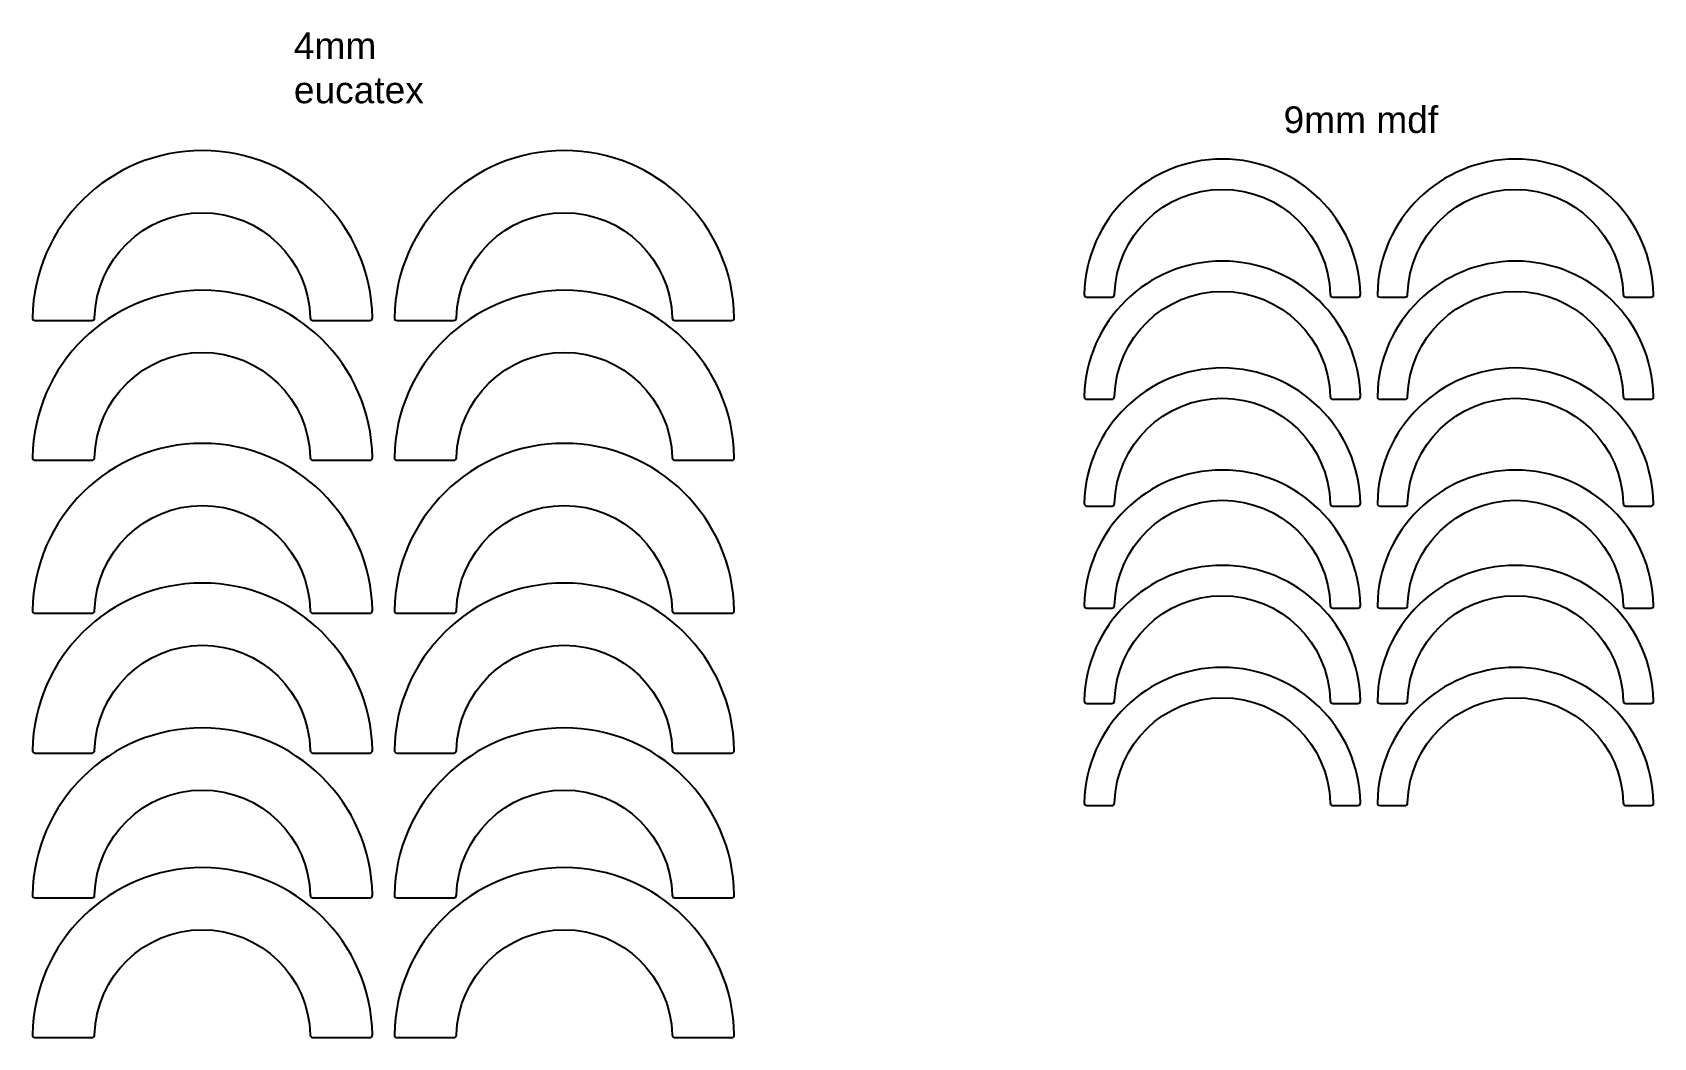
# Model space of a CAD drawing. Header units: millimetres. Extents: x 5204 to 11307, y 7120 to 10905.
import ezdxf

# ---------------------------------------------------------------- set-up
doc = ezdxf.new("R2010")
doc.units = ezdxf.units.MM
doc.styles.get("Standard").update_dxf_attribs({"font": 'arial.ttf'})

msp = doc.modelspace()

# ---------------------------------------------------------------- linework, layer by layer
for points in [[(5427.8, 9819.8, 0.40719), (5437.8, 9829.5, -0.976244), (6249.6, 9829.5, 0.40719), (6259.5, 9819.8), (6473.6, 9819.8, 0.418871), (6483.6, 9829.9, 0.984251), (5203.8, 9829.9, 0.418871), (5213.7, 9819.8)], [(6790.2, 9819.8, 0.40719), (6800.2, 9829.5, -0.976244), (7612, 9829.5, 0.40719), (7622, 9819.8), (7836, 9819.8, 0.418871), (7846, 9829.9, 0.984251), (6566.2, 9829.9, 0.418871), (6576.2, 9819.8)], [(9267.4, 9907.6, 0.40719), (9277.4, 9917.3, -0.976244), (10089.2, 9917.3, 0.40719), (10099.2, 9907.6), (10193.2, 9907.6, 0.419969), (10203.2, 9917.7, 0.980581), (9163.4, 9917.7, 0.419969), (9173.4, 9907.6)], [(10370.7, 9907.6, 0.40719), (10380.7, 9917.3, -0.976244), (11192.5, 9917.3, 0.40719), (11202.5, 9907.6), (11296.5, 9907.6, 0.419969), (11306.5, 9917.7, 0.980581), (10266.7, 9917.7, 0.419969), (10276.7, 9907.6)], [(9267.4, 9523.3, 0.40719), (9277.4, 9533.1, -0.976244), (10089.2, 9533.1, 0.40719), (10099.2, 9523.3), (10193.2, 9523.3, 0.419969), (10203.2, 9533.5, 0.980581), (9163.4, 9533.5, 0.419969), (9173.4, 9523.3)], [(10370.7, 9523.3, 0.40719), (10380.7, 9533.1, -0.976244), (11192.5, 9533.1, 0.40719), (11202.5, 9523.3), (11296.5, 9523.3, 0.419969), (11306.5, 9533.5, 0.980581), (10266.7, 9533.5, 0.419969), (10276.7, 9523.3)], [(5427.8, 9293.6, 0.40719), (5437.8, 9303.3, -0.976244), (6249.6, 9303.3, 0.40719), (6259.5, 9293.6), (6473.6, 9293.6, 0.418871), (6483.6, 9303.7, 0.984251), (5203.8, 9303.7, 0.418871), (5213.7, 9293.6)], [(6790.2, 9293.6, 0.40719), (6800.2, 9303.3, -0.976244), (7612, 9303.3, 0.40719), (7622, 9293.6), (7836, 9293.6, 0.418871), (7846, 9303.7, 0.984251), (6566.2, 9303.7, 0.418871), (6576.2, 9293.6)], [(9267.4, 9121, 0.40719), (9277.4, 9130.7, -0.976244), (10089.2, 9130.7, 0.40719), (10099.2, 9121), (10193.2, 9121, 0.419969), (10203.2, 9131.2, 0.980581), (9163.4, 9131.2, 0.419969), (9173.4, 9121)], [(10370.7, 9121, 0.40719), (10380.7, 9130.7, -0.976244), (11192.5, 9130.7, 0.40719), (11202.5, 9121), (11296.5, 9121, 0.419969), (11306.5, 9131.2, 0.980581), (10266.7, 9131.2, 0.419969), (10276.7, 9121)], [(5427.8, 8717.2, 0.40719), (5437.8, 8727, -0.976244), (6249.6, 8727, 0.40719), (6259.5, 8717.2), (6473.6, 8717.2, 0.418871), (6483.6, 8727.4, 0.984251), (5203.8, 8727.4, 0.418871), (5213.7, 8717.2)], [(6790.2, 8717.2, 0.40719), (6800.2, 8727, -0.976244), (7612, 8727, 0.40719), (7622, 8717.2), (7836, 8717.2, 0.418871), (7846, 8727.4, 0.984251), (6566.2, 8727.4, 0.418871), (6576.2, 8717.2)], [(9267.4, 8736.7, 0.40719), (9277.4, 8746.5, -0.976244), (10089.2, 8746.5, 0.40719), (10099.2, 8736.7), (10193.2, 8736.7, 0.419969), (10203.2, 8746.9, 0.980581), (9163.4, 8746.9, 0.419969), (9173.4, 8736.7)], [(10370.7, 8736.7, 0.40719), (10380.7, 8746.5, -0.976244), (11192.5, 8746.5, 0.40719), (11202.5, 8736.7), (11296.5, 8736.7, 0.419969), (11306.5, 8746.9, 0.980581), (10266.7, 8746.9, 0.419969), (10276.7, 8736.7)], [(9267.4, 8377.6, 0.40719), (9277.4, 8387.3, -0.976244), (10089.2, 8387.3, 0.40719), (10099.2, 8377.6), (10193.2, 8377.6, 0.419969), (10203.2, 8387.8, 0.980581), (9163.4, 8387.8, 0.419969), (9173.4, 8377.6)], [(10370.7, 8377.6, 0.40719), (10380.7, 8387.3, -0.976244), (11192.5, 8387.3, 0.40719), (11202.5, 8377.6), (11296.5, 8377.6, 0.419969), (11306.5, 8387.8, 0.980581), (10266.7, 8387.8, 0.419969), (10276.7, 8377.6)], [(5427.8, 8191, 0.40719), (5437.8, 8200.8, -0.976244), (6249.6, 8200.8, 0.40719), (6259.5, 8191), (6473.6, 8191, 0.418871), (6483.6, 8201.2, 0.984251), (5203.8, 8201.2, 0.418871), (5213.7, 8191)], [(6790.2, 8191, 0.40719), (6800.2, 8200.8, -0.976244), (7612, 8200.8, 0.40719), (7622, 8191), (7836, 8191, 0.418871), (7846, 8201.2, 0.984251), (6566.2, 8201.2, 0.418871), (6576.2, 8191)], [(9267.4, 7993.4, 0.40719), (9277.4, 8003.1, -0.976244), (10089.2, 8003.1, 0.40719), (10099.2, 7993.4), (10193.2, 7993.4, 0.419969), (10203.2, 8003.6, 0.980581), (9163.4, 8003.6, 0.419969), (9173.4, 7993.4)], [(10370.7, 7993.4, 0.40719), (10380.7, 8003.1, -0.976244), (11192.5, 8003.1, 0.40719), (11202.5, 7993.4), (11296.5, 7993.4, 0.419969), (11306.5, 8003.6, 0.980581), (10266.7, 8003.6, 0.419969), (10276.7, 7993.4)], [(5427.8, 7645.9, 0.40719), (5437.8, 7655.6, -0.976244), (6249.6, 7655.6, 0.40719), (6259.5, 7645.9), (6473.6, 7645.9, 0.418871), (6483.6, 7656, 0.984251), (5203.8, 7656, 0.418871), (5213.7, 7645.9)], [(6790.2, 7645.9, 0.40719), (6800.2, 7655.6, -0.976244), (7612, 7655.6, 0.40719), (7622, 7645.9), (7836, 7645.9, 0.418871), (7846, 7656, 0.984251), (6566.2, 7656, 0.418871), (6576.2, 7645.9)], [(5427.8, 7119.6, 0.40719), (5437.8, 7129.4, -0.976244), (6249.6, 7129.4, 0.40719), (6259.5, 7119.6), (6473.6, 7119.6, 0.418871), (6483.6, 7129.8, 0.984251), (5203.8, 7129.8, 0.418871), (5213.7, 7119.6)], [(6790.2, 7119.6, 0.40719), (6800.2, 7129.4, -0.976244), (7612, 7129.4, 0.40719), (7622, 7119.6), (7836, 7119.6, 0.418871), (7846, 7129.8, 0.984251), (6566.2, 7129.8, 0.418871), (6576.2, 7119.6)]]:
    msp.add_lwpolyline(points, format="xyb", close=True)

# ---------------------------------------------------------------- texts
at = {"char_height": 100, "attachment_point": 1}
for s, insert in [('4mm \\Peucatex', (6187.9, 10904.6)), ('9mm mdf', (9913.6, 10626))]:
    msp.add_mtext_dynamic_manual_height_columns(s, width=868.891, gutter_width=12.5, heights=[0], dxfattribs=dict(at, insert=insert))

doc.saveas('drawing.dxf')
